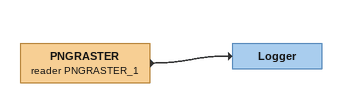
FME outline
PNGRASTER (reader PNGRASTER_1)
    -> Logger
Logger
